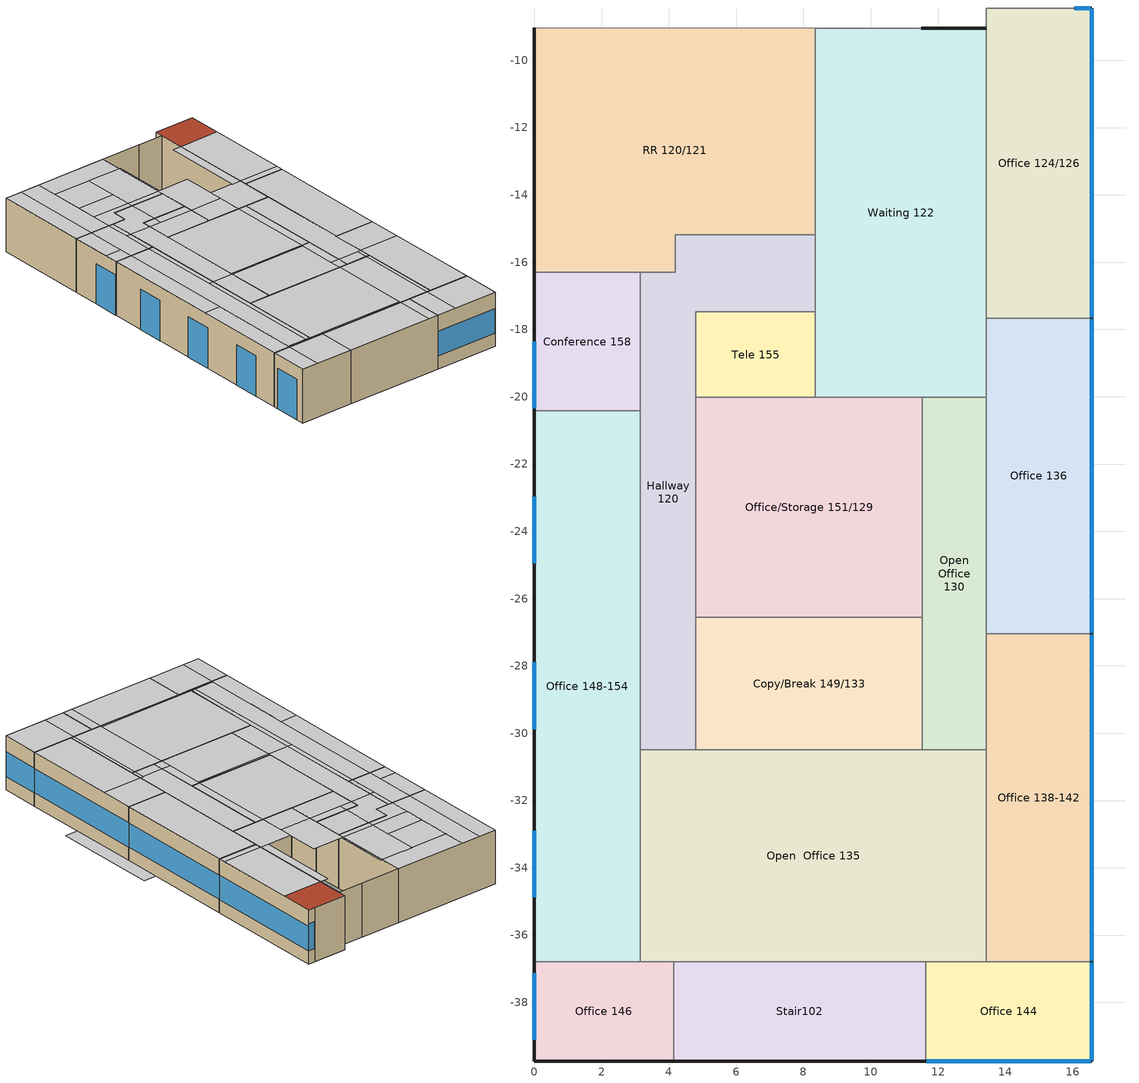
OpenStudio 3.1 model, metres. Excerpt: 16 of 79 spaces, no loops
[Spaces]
Office 146
 floor ground: 4.14,-36.8 4.14,-39.74 0,-39.74 0,-36.8 z3.35
 wall outside: 0,-36.8 0,-39.74 4.14,-39.74 z3.35:7.42
 wall to Stair102: 4.14,-39.74 4.14,-36.8 z3.35:7.42
 wall to Office 148-154: 3.15,-36.8 0,-36.8 z3.35:7.42
 wall to Open  Office 135: 4.14,-36.8 3.15,-36.8 z3.35:7.42
 window: 0,-37.13 0,-39.11 z3.35:6.4
 ceiling to Conference 246: 4.14,-39.74 4.14,-36.8 1.3,-36.8 1.3,-39.74 z7.42
 ceiling to Office 248-252: 1.3,-39.74 1.3,-36.8 0,-36.8 0,-39.74 z7.42
Stair102
 floor ground: 11.63,-36.8 11.63,-39.74 4.14,-39.74 4.14,-36.8 z3.35
 wall outside: 4.14,-39.74 11.63,-39.74 z3.35:7.42
 wall to Office 144: 11.63,-39.74 11.63,-36.8 z3.35:7.42
 wall to Open  Office 135: 11.63,-36.8 4.14,-36.8 z3.35:7.42
 ceiling to Hallway 215: 11.63,-39.74 11.63,-36.8 10.87,-36.8 10.87,-39.74 z7.42
 ceiling to Stair 202: 10.87,-39.74 10.87,-36.8 4.17,-36.8 4.17,-39.74 z7.42
Office 144
 floor ground: 16.56,-36.8 16.56,-39.74 11.63,-39.74 11.63,-36.8 z3.35
 wall outside: 11.63,-39.74 16.56,-39.74 16.56,-36.8 z3.35:7.42
 wall to Office 138-142: 16.56,-36.8 13.44,-36.8 z3.35:7.42
 wall to Open  Office 135: 13.44,-36.8 11.63,-36.8 z3.35:7.42
 window: 11.66,-39.74 16.54,-39.74 z4.35:6.2; 16.56,-39.72 16.56,-36.82 z4.35:6.21
 ceiling to Office 240-244: 16.56,-39.74 16.56,-36.8 13.18,-36.8 13.18,-39.74 z7.42
 ceiling to Hallway 215: 13.18,-39.74 13.18,-36.8 11.63,-36.8 11.63,-39.74 z7.42
Office 148-154
 floor ground: 3.15,-20.42 3.15,-36.8 0,-36.8 0,-20.42 z3.35
 wall outside: 0,-20.42 0,-36.8 z3.35:7.42
 wall to Open  Office 135: 3.15,-36.8 3.15,-30.5 z3.35:7.42
 wall to Conference 158: 3.15,-20.42 0,-20.42 z3.35:7.42
 wall to Hallway 120: 3.15,-30.5 3.15,-20.42 z3.35:7.42
 window: 0,-22.97 0,-24.96 / 0,-27.9 0,-29.88 / 0,-32.9 0,-34.88 z3.35:6.4
 ceiling to Open Office 200 West Side: 1.3,-29.58 1.3,-20.42 0,-20.42 0,-29.58 z7.42
 ceiling to Hallway 220: 2.82,-36.67 2.82,-20.42 1.3,-20.42 1.3,-36.67 z7.42
 ceiling to Open Office 231: 2.82,-26.69 3.15,-26.69 3.15,-20.42 2.82,-20.42 z7.42
 ceiling to Office 248-252: 1.3,-36.8 1.3,-29.58 0,-29.58 0,-36.8 z7.42
 ceiling to Conference 246: 3.15,-36.8 3.15,-36.67 1.3,-36.67 1.3,-36.8 z7.42
 ceiling to Office/Break Room/Copy 255/241/253: 2.82,-36.67 3.15,-36.67 3.15,-26.69 2.82,-26.69 z7.42
Open  Office 135
 floor ground: 13.44,-30.5 13.44,-36.8 3.15,-36.8 3.15,-30.5 z3.35
 wall to Copy/Break 149/133: 11.53,-30.5 4.8,-30.5 z3.35:7.42
 wall to Open Office 130: 13.44,-30.5 11.53,-30.5 z3.35:7.42
 wall to Office 138-142: 13.44,-36.8 13.44,-30.5 z3.35:7.42
 wall to Hallway 120: 4.8,-30.5 3.15,-30.5 z3.35:7.42
 ceiling to Office 240-244: 13.44,-36.8 13.44,-30.5 13.18,-30.5 13.18,-36.8 z7.42
 ceiling to Stair 202: 10.87,-36.8 10.87,-36.67 4.17,-36.67 4.17,-36.8 z7.42
 ceiling to Office/Break Room/Copy 255/241/253: 10.87,-36.67 10.87,-30.5 3.15,-30.5 3.15,-36.67 z7.42
 ceiling to Hallway 215: 13.18,-36.8 13.18,-30.5 10.87,-30.5 10.87,-36.8 z7.42
 ceiling to Conference 246: 4.17,-36.8 4.17,-36.67 3.15,-36.67 3.15,-36.8 z7.42
Office 138-142
 floor ground: 16.56,-27.04 16.56,-36.8 13.44,-36.8 13.44,-27.04 z3.35
 wall outside: 16.56,-36.8 16.56,-27.04 z3.35:7.42
 wall to Open Office 130: 13.44,-27.04 13.44,-30.5 z3.35:7.42
 wall to Office 136: 16.56,-27.04 13.44,-27.04 z3.35:7.42
 window: 16.56,-36.77 16.56,-27.07 z4.35:6.19
 ceiling to Office 240-244: 16.56,-36.8 16.56,-29.61 13.44,-29.61 13.44,-36.8 z7.42
 ceiling to Open Office 200 East Side: 16.56,-29.61 16.56,-27.04 13.44,-27.04 13.44,-29.61 z7.42
Hallway 120
 floor ground: 8.36,-15.19 8.36,-17.48 4.8,-17.48 4.8,-30.5 3.15,-30.5 3.15,-16.31 4.19,-16.31 4.19,-15.19 z3.35
 wall to Conference 158: 3.15,-16.31 3.15,-20.42 z3.35:7.42
 wall to RR 120/121: 8.36,-15.19 4.19,-15.19 4.19,-16.31 3.15,-16.31 z3.35:7.42
 wall to Waiting 122: 8.36,-17.48 8.36,-15.19 z3.35:7.42
 wall to Tele 155: 4.8,-20.02 4.8,-17.48 8.36,-17.48 z3.35:7.42
 wall to Office/Storage 151/129: 4.8,-26.56 4.8,-20.02 z3.35:7.42
 wall to Copy/Break 149/133: 4.8,-30.5 4.8,-26.56 z3.35:7.42
 ceiling to IT Stor 227/Custodial 225: 8.36,-17.48 8.36,-15.19 5.77,-15.19 5.77,-17.48 z7.42
 ceiling to Office/Break Room/Copy 255/241/253: 4.8,-30.5 4.8,-26.69 3.15,-26.69 3.15,-30.5 z7.42
 ceiling to Open Office 231: 4.8,-26.69 4.8,-18.15 3.15,-18.15 3.15,-26.69 z7.42
 ceiling to Tele 265: 4.8,-18.15 4.8,-17.48 5.77,-17.48 5.77,-15.19 4.19,-15.19 4.19,-16.31 3.15,-16.31 3.15,-18.15 z7.42
Copy/Break 149/133
 floor ground: 11.53,-26.56 11.53,-30.5 4.8,-30.5 4.8,-26.56 z3.35
 wall to Office/Storage 151/129: 11.53,-26.56 4.8,-26.56 z3.35:7.42
 wall to Open Office 130: 11.53,-30.5 11.53,-26.56 z3.35:7.42
 ceiling to Open Office 200 East Side: 11.53,-29.61 11.53,-26.56 10.87,-26.56 10.87,-29.61 z7.42
 ceiling to Open Office 231: 10.87,-26.69 10.87,-26.56 4.8,-26.56 4.8,-26.69 z7.42
 ceiling to Hallway 215: 11.53,-30.5 11.53,-29.61 10.87,-29.61 10.87,-30.5 z7.42
 ceiling to Office/Break Room/Copy 255/241/253: 10.87,-30.5 10.87,-26.69 4.8,-26.69 4.8,-30.5 z7.42
Open Office 130
 floor ground: 13.44,-20.02 13.44,-30.5 11.53,-30.5 11.53,-20.02 z3.35
 wall to Waiting 122: 13.44,-20.02 11.53,-20.02 z3.35:7.42
 wall to Office 136: 13.44,-27.04 13.44,-20.02 z3.35:7.42
 wall to Office/Storage 151/129: 11.53,-20.02 11.53,-26.56 z3.35:7.42
 ceiling to Office 240-244: 13.44,-30.5 13.44,-29.61 13.18,-29.61 13.18,-30.5 z7.42
 ceiling to Open Office 200 East Side: 13.44,-29.61 13.44,-20.02 11.53,-20.02 11.53,-29.61 z7.42
 ceiling to Hallway 215: 13.18,-30.5 13.18,-29.61 11.53,-29.61 11.53,-30.5 z7.42
Office 136
 floor ground: 16.56,-17.67 16.56,-27.04 13.44,-27.04 13.44,-17.67 z3.35
 wall outside: 16.56,-27.04 16.56,-17.67 z3.35:7.42
 wall to Waiting 122: 13.44,-17.67 13.44,-20.02 z3.35:7.42
 wall to Office 124/126: 16.56,-17.67 13.44,-17.67 z3.35:7.42
 window: 16.56,-27.02 16.56,-17.69 z4.35:6.19
 ceiling to Open Office 200 East Side: 16.56,-27.04 16.56,-17.67 13.44,-17.67 13.44,-27.04 z7.42
Office/Storage 151/129
 floor ground: 11.53,-20.02 11.53,-26.56 4.8,-26.56 4.8,-20.02 z3.35
 wall to Tele 155: 8.36,-20.02 4.8,-20.02 z3.35:7.42
 wall to Waiting 122: 11.53,-20.02 8.36,-20.02 z3.35:7.42
 ceiling to Open Office 231: 10.87,-26.56 10.87,-20.02 4.8,-20.02 4.8,-26.56 z7.42
 ceiling to Open Office 200 East Side: 11.53,-26.56 11.53,-20.02 10.87,-20.02 10.87,-26.56 z7.42
Conference 158
 floor ground: 3.15,-16.31 3.15,-20.42 0,-20.42 0,-16.31 z3.35
 wall outside: 0,-16.31 0,-20.42 z3.35:7.42
 wall to RR 120/121: 3.15,-16.31 0,-16.31 z3.35:7.42
 window: 0,-18.36 0,-20.35 z3.35:6.4
 ceiling to Tele 265: 2.82,-18.15 3.15,-18.15 3.15,-16.31 2.82,-16.31 z7.42
 ceiling to Hallway 220: 2.82,-20.42 2.82,-16.31 1.3,-16.31 1.3,-20.42 z7.42
 ceiling to Office 268/270 Conf 266: 1.3,-19.35 1.3,-16.31 0,-16.31 0,-19.35 z7.42
 ceiling to Open Office 231: 3.15,-20.42 3.15,-18.15 2.82,-18.15 2.82,-20.42 z7.42
 ceiling to Open Office 200 West Side: 1.3,-20.42 1.3,-19.35 0,-19.35 0,-20.42 z7.42
Tele 155
 floor ground: 8.36,-17.48 8.36,-20.02 4.8,-20.02 4.8,-17.48 z3.35
 wall to Waiting 122: 8.36,-20.02 8.36,-17.48 z3.35:7.42
 ceiling to Tele 265: 5.77,-18.15 5.77,-17.48 4.8,-17.48 4.8,-18.15 z7.42
 ceiling to IT Stor 227/Custodial 225: 8.36,-18.15 8.36,-17.48 5.77,-17.48 5.77,-18.15 z7.42
 ceiling to Open Office 231: 8.36,-20.02 8.36,-18.15 4.8,-18.15 4.8,-20.02 z7.42
Waiting 122
 floor ground: 13.44,-9.05 13.44,-20.02 8.36,-20.02 8.36,-9.05 z3.35
 wall outside: 13.44,-9.05 11.49,-9.05 z3.35:7.42
 wall to RR 120/121: 8.36,-9.05 8.36,-15.19 z3.35:7.42
 wall to Office 124/126: 13.44,-17.67 13.44,-9.05 z3.35:7.42
 wall to Hallway 122: 11.49,-9.05 8.36,-9.05 z3.35:7.42
 ceiling to RR 220: 8.46,-14.75 8.46,-10.71 8.36,-10.71 8.36,-14.75 z7.42
 ceiling to IT Stor 227/Custodial 225: 10.87,-18.15 10.87,-14.75 8.36,-14.75 8.36,-18.15 z7.42
 ceiling to Open Office 231: 10.87,-20.02 10.87,-18.15 8.36,-18.15 8.36,-20.02 z7.42
 ceiling to Office 224/226: 13.44,-17.16 13.44,-10.99 12.78,-10.99 12.78,-17.16 z7.42
 ceiling to Open Office 200 East Side: 13.44,-20.02 13.44,-17.16 10.87,-17.16 10.87,-20.02 z7.42
 ceiling to Open Office 223/Hall 200/205: 13.16,-24.24 17.58,-24.24 17.58,-32.35 15.67,-32.35 15.67,-29.94 13.26,-29.94 13.26,-25.9 13.16,-25.9 z3.35
Office 124/126
 floor ground: 16.56,-8.45 16.56,-17.67 13.44,-17.67 13.44,-8.45 z3.35
 wall outside: 16.56,-17.67 16.56,-8.45 16.04,-8.45 z3.35:7.42
 wall to Conference 116: 16.04,-8.45 13.44,-8.45 13.44,-9.05 z3.35:7.42
 window: 16.56,-17.64 16.56,-8.47 z4.35:6.19; 16.54,-8.45 16.07,-8.45 z4.35:6.38
 ceiling to Office 224/226: 16.56,-17.16 16.56,-10.99 13.44,-10.99 13.44,-17.16 z7.42
 ceiling to Open Office 200 East Side: 16.56,-17.67 16.56,-17.16 13.44,-17.16 13.44,-17.67 z7.42
 roof outside: 16.56,-10.99 16.56,-8.45 13.44,-8.45 13.44,-10.99 z7.42
RR 120/121
 floor ground: 0,-9.04 8.36,-9.05 8.36,-15.19 4.19,-15.19 4.19,-16.31 0,-16.31 z3.35
 wall outside: 0,-9.04 0,-16.31 z3.35:7.42
 wall to Hallway 122: 8.36,-9.05 0,-9.04 z3.35:7.42
 ceiling to IT Stor 227/Custodial 225: 8.36,-15.19 8.36,-14.75 5.77,-14.75 5.77,-15.19 z7.42
 ceiling to Mech 267: 5.77,-14.75 5.77,-13.22 2.82,-13.22 2.82,-14.75 z7.42
 ceiling to Office 268/270 Conf 266: 1.3,-16.31 1.3,-9.04 0,-9.04 0,-16.31 z7.42
 ceiling to Open Office 223/Hall 200/205: 8.36,-10.71 8.36,-9.05 2.82,-9.04 2.82,-10.71 z7.42
 ceiling to RR 220: 8.36,-14.75 8.36,-10.71 5.77,-10.71 5.77,-14.75 z7.42
 ceiling to Hallway 220: 2.82,-16.31 2.82,-9.04 1.3,-9.04 1.3,-16.31 z7.42
 ceiling to RR 221: 5.77,-13.22 5.77,-10.71 2.82,-10.71 2.82,-13.22 z7.42
 ceiling to Tele 265: 4.19,-16.31 4.19,-15.19 5.77,-15.19 5.77,-14.75 2.82,-14.75 2.82,-16.31 z7.42
[Building]
Welcome Center: North Axis {deg}=315; Space Type=189.1-2009 - Office - OpenOffice - CZ4-8; Default Construction Set=189.1-2009 - CZ5 - Office; Default Schedule Set=189.1-2009 - Office - WholeBuilding - Md Office - CZ4-8 Schedule Set 1; Standards Building Type=Office
[Site]
BROOMFIELD-JEFFCO: Latitude {deg}=39.91; Longitude {deg}=-105.12; Time Zone {hr}=-7; Elevation {m}=1728
[ClimateZones]
Climate Zone Institution Name 1=ASHRAE; Climate Zone Document Name 1=ANSI/ASHRAE Standard 169; Climate Zone Document Year 1=2006; Climate Zone Value 1=5B; Climate Zone Institution Name 2=CEC; Climate Zone Document Name 2=California Climate Zone Descriptions; Climate Zone Document Year 2=1995; Climate Zone Value 2=1
[SizingPeriod:DesignDay] Barometric Pressure {Pa}=81198; Sky Clearness=0; Rain Indicator=0; Snow Indicator=0; Day of Month=21; Daylight Saving Time Indicator=0; Humidity Indicating Type=Wetbulb; Dry-Bulb Temperature Range Modifier Type=DefaultMultipliers
Name | Maximum Dry-Bulb Temperature {C} | Daily Dry-Bulb Temperature Range {deltaC} | Humidity Indicating Conditions at Maximum Dry-Bulb | Wind Speed {m/s} | Wind Direction {deg} | Month | Day Type | Solar Model Indicator | ASHRAE Taub | ASHRAE Taud
Denver Centennial  Golden   N Ann Clg .4% Condns WB=>MDB | 27.3 | 15.2 | 18.4 | 4.9 | 0 | 7 | SummerDesignDay | ASHRAETau | 0.424 | 2.025
Denver Centennial  Golden   N Ann Clg .4% Condns DB=>MWB | 33 | 15.2 | 15.7 | 4.9 | 0 | 7 | SummerDesignDay | ASHRAETau | 0.424 | 2.025
Denver Centennial  Golden   N Ann Htg 99.6% Condns DB | -18.8 | 0 | -18.8 | 3 | 340 | 12 | WinterDesignDay | ASHRAEClearSky
[DefaultConstructionSet] Default Exterior Surface Constructions=Default Surface Constructions 13; Default Interior Surface Constructions=Default Surface Constructions 14; Default Ground Contact Surface Constructions=Default Surface Constructions 15; Default Exterior SubSurface Constructions=Default Sub Surface Constructions 9; Default Interior SubSurface Constructions=Default Sub Surface Constructions 10
Name | Interior Partition Construction
189.1-2009 - CZ5 - Office | Interior Partition
189.1-2009 - CZ5 - Office 1 | Interior Partition 1
[DefaultSurfaceConstructions]
Name | Floor Construction | Wall Construction | Roof Ceiling Construction
Default Surface Constructions 13 | ExtSlabCarpet 4in ClimateZone 1-8 1 | ASHRAE 189.1-2009 ExtWall Mass ClimateZone 7 | ASHRAE 189.1-2009 ExtRoof IEAD ClimateZone 2-5 1
Default Surface Constructions 14 | Interior Floor 1 | Interior Wall 1 | Interior Ceiling 1
Default Surface Constructions 15 | ExtSlabCarpet 4in ClimateZone 1-8 1 | ExtSlabCarpet 4in ClimateZone 1-8 1 | ExtSlabCarpet 4in ClimateZone 1-8 1
[Construction]
Interior Partition: G05 25mm wood
Interior Partition 1; Interior Door 1: G05 25mm wood 1
ExtSlabCarpet 4in ClimateZone 1-8 1: MAT-CC05 4 HW CONCRETE 1, CP02 CARPET PAD
ASHRAE 189.1-2009 ExtWall Mass ClimateZone 7: 1IN Stucco 1, 8IN Concrete HW 1, Wall Insulation [40] 1, 1/2IN Gypsum
ASHRAE 189.1-2009 ExtRoof IEAD ClimateZone 2-5 1: Roof Membrane 1, Roof Insulation [21] 1, Metal Decking 1
Interior Floor 1: F16 Acoustic tile 1, F05 Ceiling air space resistance 1, M11 100mm lightweight concrete 1
Interior Wall 1: G01a 19mm gypsum board 1, F04 Wall air space resistance, G01a 19mm gypsum board 1
Interior Ceiling 1: M11 100mm lightweight concrete 1, F05 Ceiling air space resistance 1, F16 Acoustic tile 1
ASHRAE 189.1-2009 ExtWindow ClimateZone 4-5 1: Theoretical Glass [207] 1
Exterior Door 1: F08 Metal surface 1, I01 25mm insulation board 1
Interior Window 1: Clear 3mm
[Material] Thermal Absorptance=0.9
Name | Roughness | Thickness {m} | Conductivity {W/m-K} | Density {kg/m3} | Specific Heat {J/kg-K} | Solar Absorptance | Visible Absorptance
1/2IN Gypsum | Smooth | 0.0127 | 0.16 | 784.9 | 830 | 0.4 | 0.4
G05 25mm wood; G05 25mm wood 1 | MediumSmooth | 0.0254 | 0.15 | 608 | 1630 | 0.5 | 0.5
MAT-CC05 4 HW CONCRETE 1 | Rough | 0.1016 | 1.311 | 2240 | 836.8 | 0.85 | 0.85
1IN Stucco 1 | Smooth | 0.0253 | 0.6918 | 1858 | 837 | 0.92 | 0.92
8IN Concrete HW 1 | MediumRough | 0.2033 | 1.7296 | 2243 | 837 | 0.65 | 0.65
Wall Insulation [40] 1 | MediumRough | 0.0794 | 0.0432 | 91 | 837 | 0.5 | 0.5
Roof Membrane 1 | VeryRough | 0.0095 | 0.16 | 1121.29 | 1460 | 0.7 | 0.7
Roof Insulation [21] 1 | MediumRough | 0.2105 | 0.049 | 265 | 836.8 | 0.7 | 0.7
Metal Decking 1 | MediumSmooth | 0.0015 | 45.006 | 7680 | 418.4 | 0.6 | 0.6
F16 Acoustic tile 1 | MediumSmooth | 0.0191 | 0.06 | 368 | 590 | 0.3 | 0.3
M11 100mm lightweight concrete 1 | MediumRough | 0.1016 | 0.53 | 1280 | 840 | 0.5 | 0.5
G01a 19mm gypsum board 1 | MediumSmooth | 0.019 | 0.16 | 800 | 1090 | 0.4 | 0.4
F08 Metal surface 1 | Smooth | 0.0008 | 45.28 | 7824 | 500 | 0.7 | 0.7
I01 25mm insulation board 1 | MediumRough | 0.0254 | 0.03 | 43 | 1210 | 0.6 | 0.6
[Material:NoMass]
CP02 CARPET PAD: Roughness=Smooth; Thermal Resistance {m2-K/W}=0.1; Thermal Absorptance=0.9; Solar Absorptance=0.8; Visible Absorptance=0.8
[Material:AirGap]
Name | Thermal Resistance {m2-K/W}
F04 Wall air space resistance | 0.15
F05 Ceiling air space resistance 1 | 0.18
[DefaultSubSurfaceConstructions]
Name | Fixed Window Construction | Operable Window Construction | Door Construction | Tubular Daylight Dome Construction | Tubular Daylight Diffuser Construction
Default Sub Surface Constructions 9 | ASHRAE 189.1-2009 ExtWindow ClimateZone 4-5 1 | ASHRAE 189.1-2009 ExtWindow ClimateZone 4-5 1 | Exterior Door 1 | Interior Window 1 | Interior Window 1
Default Sub Surface Constructions 10 | Interior Window 1 | Interior Window 1 | Interior Door 1
[WindowMaterial:Glazing] Optical Data Type=SpectralAverage; Thickness {m}=0.003; Back Side Solar Reflectance at Normal Incidence=0; Back Side Visible Reflectance at Normal Incidence=0; Infrared Transmittance at Normal Incidence=0; Dirt Correction Factor for Solar and Visible Transmittance=1; Solar Diffusing=No
Name | Solar Transmittance at Normal Incidence | Front Side Solar Reflectance at Normal Incidence | Visible Transmittance at Normal Incidence | Front Side Visible Reflectance at Normal Incidence | Front Side Infrared Hemispherical Emissivity | Back Side Infrared Hemispherical Emissivity | Conductivity {W/m-K}
Clear 3mm | 0.837 | 0.075 | 0.898 | 0.081 | 0.84 | 0.84 | 0.9
Theoretical Glass [207] 1 | 0.3311 | 0.6189 | 0.44 | 0.51 | 0.9 | 0.9 | 0.0133
[DefaultScheduleSet]
Name | Number of People Schedule | People Activity Level Schedule | Lighting Schedule | Electric Equipment Schedule | Infiltration Schedule
189.1-2009 - Office - BreakRoom - CZ4-8 Schedule Set; 189.1-2009 - Office - Conference - CZ4-8 Schedule Set; 189.1-2009 - Office - Lobby - CZ4-8 Schedule Set; 189.1-2009 - Office - Restroom - CZ4-8 Schedule Set | Office Misc Occ | Office Activity | Office Bldg Light | Office Bldg Equip | Office Infil Quarter On
189.1-2009 - Office - ClosedOffice - CZ4-8 Schedule Set; 189.1-2009 - Office - Corridor - CZ4-8 Schedule Set; 189.1-2009 - Office - OpenOffice - CZ4-8 Schedule Set | Office Work Occ | Office Activity | Office Bldg Light | Office Bldg Equip | Office Infil Quarter On
189.1-2009 - Office - Elec/MechRoom - CZ4-8 Schedule Set |  |  | Office Bldg Light | Office Bldg Equip | Office Infil Quarter On
189.1-2009 - Office - Stair - CZ4-8 Schedule Set |  |  | Office Bldg Light |  | Office Infil Quarter On
189.1-2009 - Office - WholeBuilding - Md Office - CZ4-8 Schedule Set 1 | Medium Office Bldg Occ | Medium Office Activity | Office Bldg Light | Medium Office Bldg Equip | Medium Office Infil Quarter On
189.1-2009 - Office - WholeBuilding - Lg Office - CZ4-8 Schedule Set 1 | Large Office Bldg Occ | Large Office Activity | Large Office Bldg Light | Large Office Bldg Equip | Large Office Infil Quarter On
[Lights:Definition] Design Level Calculation Method=Watts/Area
Name | Watts per Space Floor Area {W/m2}
189.1-2009 - Office - BreakRoom - CZ4-8 Lights Definition | 11.625
189.1-2009 - Office - ClosedOffice - CZ4-8 Lights Definition; 189.1-2009 - Office - OpenOffice - CZ4-8 Lights Definition | 10.6563
189.1-2009 - Office - Conference - CZ4-8 Lights Definition; 189.1-2009 - Office - Lobby - CZ4-8 Lights Definition | 12.5938
189.1-2009 - Office - Corridor - CZ4-8 Lights Definition | 4.84376
189.1-2009 - Office - Elec/MechRoom - CZ4-8 Lights Definition | 14.5313
189.1-2009 - Office - Restroom - CZ4-8 Lights Definition | 8.71877
189.1-2009 - Office - Stair - CZ4-8 Lights Definition | 5.81251
[DesignSpecification:OutdoorAir] Outdoor Air Method=Sum
Name | Outdoor Air Flow per Person {m3/s-person} | Outdoor Air Flow per Floor Area {m3/s-m2}
189.1-2009 - Office - BreakRoom - CZ4-8 Ventilation; 189.1-2009 - Office - Lobby - CZ4-8 Ventilation | 0.00707921
189.1-2009 - Office - ClosedOffice - CZ4-8 Ventilation; 189.1-2009 - Office - Conference - CZ4-8 Ventilation; 189.1-2009 - Office - Elec/MechRoom - CZ4-8 Ventilation; 189.1-2009 - Office - OpenOffice - CZ4-8 Ventilation | 0.00943895
189.1-2009 - Office - Corridor - CZ4-8 Ventilation; 189.1-2009 - Office - Stair - CZ4-8 Ventilation |  | 0.000254
189.1-2009 - Office - Restroom - CZ4-8 Ventilation |  | 0.0048768
[People:Definition] Number of People Calculation Method=People/Area; Fraction Radiant=0.3
Name | People per Space Floor Area {person/m2}
189.1-2009 - Office - BreakRoom - CZ4-8 People Definition; 189.1-2009 - Office - Conference - CZ4-8 People Definition | 0.538196
189.1-2009 - Office - ClosedOffice - CZ4-8 People Definition | 0.0511286
189.1-2009 - Office - Corridor - CZ4-8 People Definition | 0.0107639
189.1-2009 - Office - Lobby - CZ4-8 People Definition; 189.1-2009 - Office - Restroom - CZ4-8 People Definition | 0.107639
189.1-2009 - Office - OpenOffice - CZ4-8 People Definition | 0.0565105
[ElectricEquipment:Definition] Design Level Calculation Method=Watts/Area
Name | Watts per Space Floor Area {W/m2}
189.1-2009 - Office - BreakRoom - CZ4-8 Electric Equipment Definition | 48.007
189.1-2009 - Office - ClosedOffice - CZ4-8 Electric Equipment Definition | 6.8889
189.1-2009 - Office - Conference - CZ4-8 Electric Equipment Definition | 3.98265
189.1-2009 - Office - Corridor - CZ4-8 Electric Equipment Definition | 1.72223
189.1-2009 - Office - Elec/MechRoom - CZ4-8 Electric Equipment Definition | 2.90626
189.1-2009 - Office - Lobby - CZ4-8 Electric Equipment Definition; 189.1-2009 - Office - Restroom - CZ4-8 Electric Equipment Definition | 0.753474
189.1-2009 - Office - OpenOffice - CZ4-8 Electric Equipment Definition | 7.64238
[ThermostatSetpoint:DualSetpoint] Heating Setpoint Temperature Schedule=Large Office HtgSetp 1; Cooling Setpoint Temperature Schedule=Large Office ClgSetp 1
Thermostat Setpoint Dual Setpoint 4; Thermostat Setpoint Dual Setpoint 5; Thermostat Setpoint Dual Setpoint 12; Thermostat Setpoint Dual Setpoint 18; Thermostat Setpoint Dual Setpoint 22; Thermostat Setpoint Dual Setpoint 29; Thermostat Setpoint Dual Setpoint 33; Thermostat Setpoint Dual Setpoint 35; Thermostat Setpoint Dual Setpoint 42; Thermostat Setpoint Dual Setpoint 48; Thermostat Setpoint Dual Setpoint 55; Thermostat Setpoint Dual Setpoint 57; Thermostat Setpoint Dual Setpoint 62; Thermostat Setpoint Dual Setpoint 68; Thermostat Setpoint Dual Setpoint 70; Thermostat Setpoint Dual Setpoint 75
[SpaceType] Standards Building Type=Office
Name | Default Construction Set | Default Schedule Set | Design Specification Outdoor Air Object | Standards Space Type
189.1-2009 - Office - BreakRoom - CZ4-8 | 189.1-2009 - CZ5 - Office 1 | 189.1-2009 - Office - BreakRoom - CZ4-8 Schedule Set | 189.1-2009 - Office - BreakRoom - CZ4-8 Ventilation | BreakRoom
189.1-2009 - Office - Conference - CZ4-8 | 189.1-2009 - CZ5 - Office 1 | 189.1-2009 - Office - Conference - CZ4-8 Schedule Set | 189.1-2009 - Office - Conference - CZ4-8 Ventilation | Conference
189.1-2009 - Office - OpenOffice - CZ4-8 | 189.1-2009 - CZ5 - Office 1 | 189.1-2009 - Office - OpenOffice - CZ4-8 Schedule Set | 189.1-2009 - Office - OpenOffice - CZ4-8 Ventilation | OpenOffice
189.1-2009 - Office - Corridor - CZ4-8 1 | 189.1-2009 - CZ5 - Office 1 | 189.1-2009 - Office - Corridor - CZ4-8 Schedule Set | 189.1-2009 - Office - Corridor - CZ4-8 Ventilation | Corridor
189.1-2009 - Office - ClosedOffice - CZ4-8 1; 189.1-2009 - Office - ClosedOffice - CZ4-8 4 |  | 189.1-2009 - Office - ClosedOffice - CZ4-8 Schedule Set | 189.1-2009 - Office - ClosedOffice - CZ4-8 Ventilation | ClosedOffice
189.1-2009 - Office - Restroom - CZ4-8 2 |  | 189.1-2009 - Office - Restroom - CZ4-8 Schedule Set | 189.1-2009 - Office - Restroom - CZ4-8 Ventilation | Restroom
189.1-2009 - Office - Stair - CZ4-8 1 |  | 189.1-2009 - Office - Stair - CZ4-8 Schedule Set | 189.1-2009 - Office - Stair - CZ4-8 Ventilation | Stair
189.1-2009 - Office - Elec/MechRoom - CZ4-8 3 |  | 189.1-2009 - Office - Elec/MechRoom - CZ4-8 Schedule Set | 189.1-2009 - Office - Elec/MechRoom - CZ4-8 Ventilation | Elec/MechRoom
189.1-2009 - Office - Lobby - CZ4-8 4 |  | 189.1-2009 - Office - Lobby - CZ4-8 Schedule Set | 189.1-2009 - Office - Lobby - CZ4-8 Ventilation | Lobby
[Lights] Multiplier=1
Name | Lights Definition | Space or SpaceType
189.1-2009 - Office - BreakRoom - CZ4-8 Lights | 189.1-2009 - Office - BreakRoom - CZ4-8 Lights Definition | 189.1-2009 - Office - BreakRoom - CZ4-8
189.1-2009 - Office - Conference - CZ4-8 Lights | 189.1-2009 - Office - Conference - CZ4-8 Lights Definition | 189.1-2009 - Office - Conference - CZ4-8
189.1-2009 - Office - OpenOffice - CZ4-8 Lights | 189.1-2009 - Office - OpenOffice - CZ4-8 Lights Definition | 189.1-2009 - Office - OpenOffice - CZ4-8
189.1-2009 - Office - Corridor - CZ4-8 Lights 1 | 189.1-2009 - Office - Corridor - CZ4-8 Lights Definition | 189.1-2009 - Office - Corridor - CZ4-8 1
189.1-2009 - Office - ClosedOffice - CZ4-8 Lights 1 | 189.1-2009 - Office - ClosedOffice - CZ4-8 Lights Definition | 189.1-2009 - Office - ClosedOffice - CZ4-8 1
189.1-2009 - Office - ClosedOffice - CZ4-8 Lights 4 | 189.1-2009 - Office - ClosedOffice - CZ4-8 Lights Definition | 189.1-2009 - Office - ClosedOffice - CZ4-8 4
189.1-2009 - Office - Restroom - CZ4-8 Lights 2 | 189.1-2009 - Office - Restroom - CZ4-8 Lights Definition | 189.1-2009 - Office - Restroom - CZ4-8 2
189.1-2009 - Office - Stair - CZ4-8 Lights 1 | 189.1-2009 - Office - Stair - CZ4-8 Lights Definition | 189.1-2009 - Office - Stair - CZ4-8 1
189.1-2009 - Office - Elec/MechRoom - CZ4-8 Lights 3 | 189.1-2009 - Office - Elec/MechRoom - CZ4-8 Lights Definition | 189.1-2009 - Office - Elec/MechRoom - CZ4-8 3
189.1-2009 - Office - Lobby - CZ4-8 Lights 4 | 189.1-2009 - Office - Lobby - CZ4-8 Lights Definition | 189.1-2009 - Office - Lobby - CZ4-8 4
[People] Multiplier=1
Name | People Definition | Space or SpaceType
189.1-2009 - Office - BreakRoom - CZ4-8 People | 189.1-2009 - Office - BreakRoom - CZ4-8 People Definition | 189.1-2009 - Office - BreakRoom - CZ4-8
189.1-2009 - Office - Conference - CZ4-8 People | 189.1-2009 - Office - Conference - CZ4-8 People Definition | 189.1-2009 - Office - Conference - CZ4-8
189.1-2009 - Office - OpenOffice - CZ4-8 People | 189.1-2009 - Office - OpenOffice - CZ4-8 People Definition | 189.1-2009 - Office - OpenOffice - CZ4-8
189.1-2009 - Office - Corridor - CZ4-8 People 1 | 189.1-2009 - Office - Corridor - CZ4-8 People Definition | 189.1-2009 - Office - Corridor - CZ4-8 1
189.1-2009 - Office - ClosedOffice - CZ4-8 People 1 | 189.1-2009 - Office - ClosedOffice - CZ4-8 People Definition | 189.1-2009 - Office - ClosedOffice - CZ4-8 1
189.1-2009 - Office - ClosedOffice - CZ4-8 People 4 | 189.1-2009 - Office - ClosedOffice - CZ4-8 People Definition | 189.1-2009 - Office - ClosedOffice - CZ4-8 4
189.1-2009 - Office - Restroom - CZ4-8 People 2 | 189.1-2009 - Office - Restroom - CZ4-8 People Definition | 189.1-2009 - Office - Restroom - CZ4-8 2
189.1-2009 - Office - Lobby - CZ4-8 People 4 | 189.1-2009 - Office - Lobby - CZ4-8 People Definition | 189.1-2009 - Office - Lobby - CZ4-8 4
[SpaceInfiltration:DesignFlowRate] Design Flow Rate Calculation Method=Flow/ExteriorArea; Flow per Exterior Surface Area {m3/s-m2}=0.001524
Name | Space or SpaceType | Flow per Space Floor Area {m3/s-m2}
189.1-2009 - Office - BreakRoom - CZ4-8 Infiltration | 189.1-2009 - Office - BreakRoom - CZ4-8 | 0
189.1-2009 - Office - Conference - CZ4-8 Infiltration | 189.1-2009 - Office - Conference - CZ4-8
189.1-2009 - Office - OpenOffice - CZ4-8 Infiltration | 189.1-2009 - Office - OpenOffice - CZ4-8
189.1-2009 - Office - Corridor - CZ4-8 Infiltration 1 | 189.1-2009 - Office - Corridor - CZ4-8 1
189.1-2009 - Office - ClosedOffice - CZ4-8 Infiltration 1 | 189.1-2009 - Office - ClosedOffice - CZ4-8 1
189.1-2009 - Office - ClosedOffice - CZ4-8 Infiltration 4 | 189.1-2009 - Office - ClosedOffice - CZ4-8 4
189.1-2009 - Office - Restroom - CZ4-8 Infiltration 2 | 189.1-2009 - Office - Restroom - CZ4-8 2
189.1-2009 - Office - Stair - CZ4-8 Infiltration 1 | 189.1-2009 - Office - Stair - CZ4-8 1
189.1-2009 - Office - Elec/MechRoom - CZ4-8 Infiltration 3 | 189.1-2009 - Office - Elec/MechRoom - CZ4-8 3
189.1-2009 - Office - Lobby - CZ4-8 Infiltration 4 | 189.1-2009 - Office - Lobby - CZ4-8 4
[ElectricEquipment] Multiplier=1
Name | Electric Equipment Definition | Space or SpaceType
189.1-2009 - Office - BreakRoom - CZ4-8 Electric Equipment | 189.1-2009 - Office - BreakRoom - CZ4-8 Electric Equipment Definition | 189.1-2009 - Office - BreakRoom - CZ4-8
189.1-2009 - Office - Conference - CZ4-8 Electric Equipment | 189.1-2009 - Office - Conference - CZ4-8 Electric Equipment Definition | 189.1-2009 - Office - Conference - CZ4-8
189.1-2009 - Office - OpenOffice - CZ4-8 Electric Equipment | 189.1-2009 - Office - OpenOffice - CZ4-8 Electric Equipment Definition | 189.1-2009 - Office - OpenOffice - CZ4-8
189.1-2009 - Office - Corridor - CZ4-8 Electric Equipment 1 | 189.1-2009 - Office - Corridor - CZ4-8 Electric Equipment Definition | 189.1-2009 - Office - Corridor - CZ4-8 1
189.1-2009 - Office - ClosedOffice - CZ4-8 Electric Equipment 1 | 189.1-2009 - Office - ClosedOffice - CZ4-8 Electric Equipment Definition | 189.1-2009 - Office - ClosedOffice - CZ4-8 1
189.1-2009 - Office - ClosedOffice - CZ4-8 Electric Equipment 4 | 189.1-2009 - Office - ClosedOffice - CZ4-8 Electric Equipment Definition | 189.1-2009 - Office - ClosedOffice - CZ4-8 4
189.1-2009 - Office - Restroom - CZ4-8 Electric Equipment 2 | 189.1-2009 - Office - Restroom - CZ4-8 Electric Equipment Definition | 189.1-2009 - Office - Restroom - CZ4-8 2
189.1-2009 - Office - Elec/MechRoom - CZ4-8 Electric Equipment 3 | 189.1-2009 - Office - Elec/MechRoom - CZ4-8 Electric Equipment Definition | 189.1-2009 - Office - Elec/MechRoom - CZ4-8 3
189.1-2009 - Office - Lobby - CZ4-8 Electric Equipment 4 | 189.1-2009 - Office - Lobby - CZ4-8 Electric Equipment Definition | 189.1-2009 - Office - Lobby - CZ4-8 4
[BuildingStory] Nominal Z Coordinate {m}=0
Name | Nominal Floor to Floor Height {m}
Building Story 2 | 5.588
Building Story 3; Building Story 5 | 4.064
[Space] Default Construction Set=189.1-2009 - CZ5 - Office; Default Schedule Set=189.1-2009 - Office - WholeBuilding - Lg Office - CZ4-8 Schedule Set 1; Building Story=Building Story 5
Name | Space Type | Thermal Zone
Office 146 | 189.1-2009 - Office - ClosedOffice - CZ4-8 1 | Thermal Zone: Office 146
Stair102 | 189.1-2009 - Office - Stair - CZ4-8 1 | Thermal Zone: Stair102
Office 144 | 189.1-2009 - Office - ClosedOffice - CZ4-8 1 | Thermal Zone: Office 144
Office 148-154 | 189.1-2009 - Office - ClosedOffice - CZ4-8 1 | Thermal Zone: Office 148-154
Open  Office 135 |  | Thermal Zone: Open  Office 135
Office 138-142 | 189.1-2009 - Office - ClosedOffice - CZ4-8 1 | Thermal Zone: Office 138-142
Hallway 120 | 189.1-2009 - Office - Corridor - CZ4-8 1 | Thermal Zone: Hallway 120
Copy/Break 149/133 | 189.1-2009 - Office - BreakRoom - CZ4-8 | Thermal Zone: Copy/Break 149/133
Open Office 130 |  | Thermal Zone: Open Office 130
Office 136 | 189.1-2009 - Office - ClosedOffice - CZ4-8 1 | Thermal Zone: Office 136
Office/Storage 151/129 | 189.1-2009 - Office - ClosedOffice - CZ4-8 4 | Thermal Zone: Office/Storage 151/129
Conference 158 | 189.1-2009 - Office - Conference - CZ4-8 | Thermal Zone: Conference 158
Tele 155 | 189.1-2009 - Office - Elec/MechRoom - CZ4-8 3 | Thermal Zone: Tele 155
Waiting 122 | 189.1-2009 - Office - Lobby - CZ4-8 4 | Thermal Zone: Waiting 122
Office 124/126 | 189.1-2009 - Office - ClosedOffice - CZ4-8 1 | Thermal Zone: Office 124/126
RR 120/121 | 189.1-2009 - Office - Restroom - CZ4-8 2 | Thermal Zone: RR 120/121
[ThermalZone] Use Ideal Air Loads=No
Name | Thermostat
Thermal Zone: Tele 155 | Thermostat Setpoint Dual Setpoint 4
Thermal Zone: Office/Storage 151/129 | Thermostat Setpoint Dual Setpoint 5
Thermal Zone: Copy/Break 149/133 | Thermostat Setpoint Dual Setpoint 12
Thermal Zone: Office 148-154 | Thermostat Setpoint Dual Setpoint 18
Thermal Zone: Open Office 130 | Thermostat Setpoint Dual Setpoint 22
Thermal Zone: Office 136 | Thermostat Setpoint Dual Setpoint 29
Thermal Zone: Office 124/126 | Thermostat Setpoint Dual Setpoint 33
Thermal Zone: Office 138-142 | Thermostat Setpoint Dual Setpoint 35
Thermal Zone: RR 120/121 | Thermostat Setpoint Dual Setpoint 42
Thermal Zone: Office 146 | Thermostat Setpoint Dual Setpoint 48
Thermal Zone: Stair102 | Thermostat Setpoint Dual Setpoint 55
Thermal Zone: Conference 158 | Thermostat Setpoint Dual Setpoint 57
Thermal Zone: Hallway 120 | Thermostat Setpoint Dual Setpoint 62
Thermal Zone: Waiting 122 | Thermostat Setpoint Dual Setpoint 68
Thermal Zone: Office 144 | Thermostat Setpoint Dual Setpoint 70
Thermal Zone: Open  Office 135 | Thermostat Setpoint Dual Setpoint 75
[Exterior:Lights:Definition]
Exterior Lights Definition 1: Design Level {W}=5000
[Exterior:Lights]
Exterior Lights 1: Exterior Lights Definition=Exterior Lights Definition 1; Schedule=Night Sched
[Schedule:Ruleset]
Name | Default Day Schedule | Summer Design Day Schedule | Winter Design Day Schedule
Office Bldg Light | Office Bldg Light Default Schedule | Office Bldg Light Summer Design Day | Office Bldg Light Winter Design Day
Office Misc Occ | Office Bldg Occ Default Schedule 1 | Office Bldg Occ Summer Design Day 1 | Office Bldg Occ Winter Design Day 1
Office Activity | Office Activity Default Schedule | Office Activity Summer Design Day | Office Activity Winter Design Day
Office Infil Quarter On | Office Infil Quarter On Default Schedule | Office Infil Quarter On Summer Design Day | Office Infil Quarter On Winter Design Day
Office Bldg Equip | Office Bldg Equip Default Schedule | Office Bldg Equip Summer Design Day | Office Bldg Equip Winter Design Day
Office Work Occ | Office Bldg Occ Default Schedule | Office Bldg Occ Summer Design Day | Office Bldg Occ Winter Design Day
Large Office Bldg Light | Large Office Bldg Light Default Schedule | Large Office Bldg Light Summer Design Day | Large Office Bldg Light Winter Design Day
Large Office Bldg Occ | Large Office Bldg Occ Default Schedule | Large Office Bldg Occ Summer Design Day | Large Office Bldg Occ Winter Design Day
Large Office Activity | Large Office Activity Default Schedule | Large Office Activity Summer Design Day | Large Office Activity Winter Design Day
Large Office Infil Quarter On | Large Office Infil Quarter On Default Schedule | Large Office Infil Quarter On Summer Design Day | Large Office Infil Quarter On Winter Design Day
Large Office Bldg Equip | Large Office Bldg Equip Default Schedule | Large Office Bldg Equip Summer Design Day | Large Office Bldg Equip Winter Design Day
Medium Office Bldg Occ | Medium Office Bldg Occ Default Schedule | Medium Office Bldg Occ Summer Design Day | Medium Office Bldg Occ Winter Design Day
Medium Office Activity | Medium Office Activity Default Schedule | Medium Office Activity Summer Design Day | Medium Office Activity Winter Design Day
Medium Office Infil Quarter On | Medium Office Infil Quarter On Default Schedule | Medium Office Infil Quarter On Summer Design Day | Medium Office Infil Quarter On Winter Design Day
Medium Office Bldg Equip | Medium Office Bldg Equip Default Schedule | Medium Office Bldg Equip Summer Design Day | Medium Office Bldg Equip Winter Design Day
Large Office HtgSetp 1 | Large Office HtgSetp Default Schedule 1 | Large Office HtgSetp Summer Design Day 1 | Large Office HtgSetp Winter Design Day 1
Large Office ClgSetp 1 | Large Office ClgSetp Default Schedule 1 | Large Office ClgSetp Summer Design Day 1 | Large Office ClgSetp Winter Design Day 1
Night Sched | Schedule Day 5 | Schedule Day 8 | Schedule Day 7
[Schedule:Day]
Office Bldg Light Default Schedule; Large Office Bldg Light Default Schedule: 5, 0, 0.05, 7, 0, 0.1, 8, 0, 0.3, 18, 0, 0.65, 20, 0, 0.5, 22, 0, 0.3, 23, 0, 0.1, 24, 0, 0.05
Office Bldg Light Summer Design Day; Office Infil Quarter On Rule 1 Day Schedule; Office Bldg Equip Summer Design Day; Large Office Bldg Light Summer Design Day; Large Office Infil Quarter On Rule 1 Day Schedule; Large Office Bldg Equip Summer Design Day; Medium Office Infil Quarter On Rule 1 Day Schedule; Medium Office Bldg Equip Summer Design Day: 24, 0, 1
Office Bldg Light Winter Design Day; Office Bldg Occ Winter Design Day 1; Office Bldg Occ Rule 1 Day Schedule 1; Office Bldg Equip Winter Design Day; Office Bldg Occ Winter Design Day; Office Bldg Occ Rule 1 Day Schedule; Large Office Bldg Light Winter Design Day; Large Office Bldg Occ Winter Design Day; Large Office Bldg Occ Rule 1 Day Schedule; Large Office Bldg Equip Winter Design Day; Medium Office Bldg Occ Winter Design Day; Medium Office Bldg Occ Rule 1 Day Schedule; Medium Office Bldg Equip Winter Design Day: 24, 0, 0
Office Bldg Light Rule 1 Day Schedule; Large Office Bldg Light Rule 1 Day Schedule: 24, 0, 0.05
Office Bldg Light Rule 2 Day Schedule; Large Office Bldg Light Rule 2 Day Schedule: 6, 0, 0.05, 8, 0, 0.1, 14, 0, 0.5, 17, 0, 0.15, 24, 0, 0.05
Office Bldg Occ Default Schedule 1: 6, 0, 0, 7, 0, 0.1, 8, 0, 0.2, 20, 0, 0.4, 22, 0, 0.1, 24, 0, 0.05
Office Bldg Occ Summer Design Day 1; Office Bldg Occ Summer Design Day; Large Office Bldg Occ Summer Design Day; Medium Office Bldg Occ Summer Design Day: 6, 0, 0, 22, 0, 1, 24, 0, 0.05
Office Bldg Occ Rule 2 Day Schedule 1: 6, 0, 0, 8, 0, 0.1, 14, 0, 0.25, 17, 0, 0.1, 24, 0, 0
Office Activity Default Schedule; Office Activity Summer Design Day; Office Activity Winter Design Day: 24, 0, 132
Office Infil Quarter On Default Schedule; Medium Office Infil Quarter On Default Schedule: 6, 0, 0, 17, 0, 0.15, 24, 0, 0
Office Infil Quarter On Summer Design Day; Office Infil Quarter On Winter Design Day: 6, 0, 1, 17, 0, 0.25, 24, 0, 1
Office Infil Quarter On Rule 2 Day Schedule; Large Office Infil Quarter On Rule 2 Day Schedule; Medium Office Infil Quarter On Rule 2 Day Schedule: 6, 0, 1, 18, 0, 0.5, 24, 0, 1
Office Bldg Equip Default Schedule; Medium Office Bldg Equip Default Schedule: 8, 0, 0.4, 12, 0, 0.9, 13, 0, 0.8, 17, 0, 0.9, 18, 0, 0.8, 20, 0, 0.6, 22, 0, 0.5, 24, 0, 0.4
Office Bldg Equip Rule 1 Day Schedule; Large Office Bldg Equip Rule 1 Day Schedule; Medium Office Bldg Equip Rule 1 Day Schedule: 24, 0, 0.3
Office Bldg Equip Rule 2 Day Schedule; Large Office Bldg Equip Rule 2 Day Schedule; Medium Office Bldg Equip Rule 2 Day Schedule: 6, 0, 0.3, 8, 0, 0.4, 14, 0, 0.5, 17, 0, 0.35, 24, 0, 0.3
Office Bldg Occ Default Schedule: 6, 0, 0, 7, 0, 0.1, 8, 0, 0.2, 12, 0, 0.85, 13, 0, 0.5, 17, 0, 0.85, 18, 0, 0.7, 20, 0, 0.4, 22, 0, 0.1, 24, 0, 0.05
Office Bldg Occ Rule 2 Day Schedule: 6, 0, 0, 8, 0, 0.1, 14, 0, 0.4, 17, 0, 0.1, 24, 0, 0
Large Office Bldg Occ Default Schedule; Medium Office Bldg Occ Default Schedule: 6, 0, 0, 7, 0, 0.1, 8, 0, 0.2, 12, 0, 0.95, 13, 0, 0.5, 17, 0, 0.95, 18, 0, 0.7, 20, 0, 0.4, 22, 0, 0.1, 24, 0, 0.05
Large Office Bldg Occ Rule 2 Day Schedule; Medium Office Bldg Occ Rule 2 Day Schedule: 6, 0, 0, 8, 0, 0.1, 14, 0, 0.5, 17, 0, 0.1, 24, 0, 0
Large Office Activity Default Schedule; Large Office Activity Summer Design Day; Large Office Activity Winter Design Day; Medium Office Activity Default Schedule; Medium Office Activity Summer Design Day; Medium Office Activity Winter Design Day: 24, 0, 120
Large Office Infil Quarter On Default Schedule: 6, 0, 0, 18, 0, 0.15, 24, 0, 0
Large Office Infil Quarter On Summer Design Day; Medium Office Infil Quarter On Summer Design Day: 6, 0, 1, 22, 0, 0.25, 24, 0, 1
Large Office Infil Quarter On Winter Design Day; Medium Office Infil Quarter On Winter Design Day: 6, 0, 1, 18, 0, 0.25, 24, 0, 1
Large Office Bldg Equip Default Schedule: 8, 0, 0.5, 17, 0, 0.9, 18, 0, 0.830101, 20, 0, 0.734634, 24, 0, 0.5
Large Office HtgSetp Default Schedule 1: 5, 30, 15.6, 18, 15, 21.1111, 24, 0, 15.6
Large Office HtgSetp Summer Design Day 1: 24, 0, 15.6
Large Office HtgSetp Winter Design Day 1: 24, 0, 21
Large Office HtgSetp Rule 1 Day Schedule 1; Large Office HtgSetp Rule 1 Day Schedule 7: 24, 0, 16.2778
Large Office HtgSetp Rule 2 Day Schedule 1: 5, 45, 15.6, 16, 0, 20, 24, 0, 15.6
Large Office ClgSetp Default Schedule 1: 5, 30, 26.7, 17, 0, 21.1111, 24, 0, 26.7
Large Office ClgSetp Summer Design Day 1: 24, 0, 23.3333
Large Office ClgSetp Winter Design Day 1: 6, 0, 26.7, 19, 0, 23.3333, 24, 0, 26.7
Large Office ClgSetp Rule 1 Day Schedule 1; Large Office ClgSetp Rule 1 Day Schedule 7: 24, 0, 26.7
Large Office ClgSetp Rule 2 Day Schedule 1: 5, 30, 26.7, 16, 0, 23.8889, 24, 0, 26.7
Schedule Day 5; Schedule Day 7: 6, 0, 1, 18, 0, 0, 24, 0, 1
Schedule Day 8: 5, 0, 0.998382, 18, 0, 0, 24, 0, 0.998382
Large Office Bldg Light Default Schedule 2; Office Bldg Light Default Schedule 2: 5, 0, 0.05, 23, 0, 0.5, 24, 0, 0.05
Large Office Infil Quarter On Default Schedule 2: 6, 0, 1, 19, 0, 1, 24, 0, 1
Medium Office Infil Quarter On Default Schedule 2; Office Infil Quarter On Default Schedule 2: 6, 0, 1, 17, 0, 1, 24, 0, 1
Large Office ClgSetp Rule 1 Day Schedule 9: 5, 0, 26.7, 17, 0, 23.3333, 24, 0, 26.7
Large Office HtgSetp Rule 1 Day Schedule 9: 5, 0, 15.5556, 18, 0, 22.7778, 24, 0, 15.5556
Large Office ClgSetp Rule 1 Day Schedule 13: 5, 0, 26.6667, 17, 0, 22.7778, 24, 0, 26.6667
Large Office HtgSetp Rule 1 Day Schedule 13: 5, 0, 15.5556, 18, 0, 23.3333, 24, 0, 15.5556
Large Office Bldg Light Rule 2 Day Schedule 2; Office Bldg Light Rule 2 Day Schedule 4: 6, 0, 0.05, 8, 0, 0.1, 14, 0, 0.2, 17, 0, 0.15, 24, 0, 0.05
Large Office Bldg Light Rule 2 Day Schedule 4; Office Bldg Light Rule 2 Day Schedule 6: 6, 0, 0.05, 8, 0, 0.1, 14, 0, 0.25, 17, 0, 0.15, 24, 0, 0.05
Large Office Bldg Light Rule 2 Day Schedule 6; Office Bldg Light Rule 2 Day Schedule 2: 6, 0, 0.05, 8, 0, 0.1, 14, 0, 0.75, 17, 0, 0.15, 24, 0, 0.05
Office Bldg Light Default Schedule 4; Large Office Bldg Light Default Schedule 4: 5, 0, 0.05, 7, 0, 0.1, 8, 0, 0.3, 18, 0, 0.9, 20, 0, 0.5, 22, 0, 0.3, 23, 0, 0.1, 24, 0, 0.05
[Schedule:Rule] Date Specification Type=DateRange
Name | Schedule Ruleset | Rule Order | Day Schedule | Apply Sunday | Apply Monday | Apply Tuesday | Apply Wednesday | Apply Thursday | Apply Friday | Apply Saturday | Start Month | Start Day | End Month | End Day
Office Bldg Light Rule 1 | Office Bldg Light | 5 | Office Bldg Light Rule 1 Day Schedule | Yes | No | No | No | No | No | No | 1 | 1 | 12 | 31
Office Bldg Light Rule 2 | Office Bldg Light | 6 | Office Bldg Light Rule 2 Day Schedule | No | No | No | No | No | No | Yes | 1 | 1 | 12 | 31
Office Misc Occ Rule 1 | Office Misc Occ | 0 | Office Bldg Occ Rule 1 Day Schedule 1 | Yes | No | No | No | No | No | No | 1 | 1 | 12 | 31
Office Misc Occ Rule 2 | Office Misc Occ | 1 | Office Bldg Occ Rule 2 Day Schedule 1 | No | No | No | No | No | No | Yes | 1 | 1 | 12 | 31
Office Infil Quarter On Rule 1 | Office Infil Quarter On | 1 | Office Infil Quarter On Rule 1 Day Schedule | No | No | No | No | No | No | No | 1 | 1 | 12 | 31
Office Infil Quarter On Rule 2 | Office Infil Quarter On | 2 | Office Infil Quarter On Rule 2 Day Schedule | No | No | No | No | No | No | Yes | 1 | 1 | 12 | 31
Office Bldg Equip Rule 1 | Office Bldg Equip | 0 | Office Bldg Equip Rule 1 Day Schedule | Yes | No | No | No | No | No | No | 1 | 1 | 12 | 31
Office Bldg Equip Rule 2 | Office Bldg Equip | 1 | Office Bldg Equip Rule 2 Day Schedule | No | No | No | No | No | No | Yes | 1 | 1 | 12 | 31
Office Work Occ Rule 1 | Office Work Occ | 0 | Office Bldg Occ Rule 1 Day Schedule | Yes | No | No | No | No | No | No | 1 | 1 | 12 | 31
Office Work Occ Rule 2 | Office Work Occ | 1 | Office Bldg Occ Rule 2 Day Schedule | No | No | No | No | No | No | Yes | 1 | 1 | 12 | 31
Large Office Bldg Light Rule 1 | Large Office Bldg Light | 5 | Large Office Bldg Light Rule 1 Day Schedule | Yes | No | No | No | No | No | No | 1 | 1 | 12 | 31
Large Office Bldg Light Rule 2 | Large Office Bldg Light | 6 | Large Office Bldg Light Rule 2 Day Schedule | No | No | No | No | No | No | Yes | 1 | 1 | 12 | 31
Large Office Bldg Occ Rule 1 | Large Office Bldg Occ | 0 | Large Office Bldg Occ Rule 1 Day Schedule | Yes | No | No | No | No | No | No | 1 | 1 | 12 | 31
Large Office Bldg Occ Rule 2 | Large Office Bldg Occ | 1 | Large Office Bldg Occ Rule 2 Day Schedule | No | No | No | No | No | No | Yes | 1 | 1 | 12 | 31
Large Office Infil Quarter On Rule 1 | Large Office Infil Quarter On | 1 | Large Office Infil Quarter On Rule 1 Day Schedule | No | No | No | No | No | No | No | 1 | 1 | 12 | 31
Large Office Infil Quarter On Rule 2 | Large Office Infil Quarter On | 2 | Large Office Infil Quarter On Rule 2 Day Schedule | No | No | No | No | No | No | Yes | 1 | 1 | 12 | 31
Large Office Bldg Equip Rule 1 | Large Office Bldg Equip | 0 | Large Office Bldg Equip Rule 1 Day Schedule | Yes | No | No | No | No | No | No | 1 | 1 | 12 | 31
Large Office Bldg Equip Rule 2 | Large Office Bldg Equip | 1 | Large Office Bldg Equip Rule 2 Day Schedule | No | No | No | No | No | No | Yes | 1 | 1 | 12 | 31
Medium Office Bldg Occ Rule 1 | Medium Office Bldg Occ | 0 | Medium Office Bldg Occ Rule 1 Day Schedule | Yes | No | No | No | No | No | No | 1 | 1 | 12 | 31
Medium Office Bldg Occ Rule 2 | Medium Office Bldg Occ | 1 | Medium Office Bldg Occ Rule 2 Day Schedule | No | No | No | No | No | No | Yes | 1 | 1 | 12 | 31
Medium Office Infil Quarter On Rule 1 | Medium Office Infil Quarter On | 1 | Medium Office Infil Quarter On Rule 1 Day Schedule | No | No | No | No | No | No | No | 1 | 1 | 12 | 31
Medium Office Infil Quarter On Rule 2 | Medium Office Infil Quarter On | 2 | Medium Office Infil Quarter On Rule 2 Day Schedule | No | No | No | No | No | No | Yes | 1 | 1 | 12 | 31
Medium Office Bldg Equip Rule 1 | Medium Office Bldg Equip | 0 | Medium Office Bldg Equip Rule 1 Day Schedule | Yes | No | No | No | No | No | No | 1 | 1 | 12 | 31
Medium Office Bldg Equip Rule 2 | Medium Office Bldg Equip | 1 | Medium Office Bldg Equip Rule 2 Day Schedule | No | No | No | No | No | No | Yes | 1 | 1 | 12 | 31
Large Office HtgSetp Rule 3 | Large Office HtgSetp 1 | 3 | Large Office HtgSetp Rule 1 Day Schedule 1 | Yes | No | No | No | No | No | No | 1 | 1 | 12 | 31
Large Office HtgSetp Rule 4 | Large Office HtgSetp 1 | 4 | Large Office HtgSetp Rule 2 Day Schedule 1 | No | No | No | No | No | No | Yes | 1 | 1 | 12 | 31
Large Office ClgSetp Rule 3 | Large Office ClgSetp 1 | 3 | Large Office ClgSetp Rule 1 Day Schedule 1 | Yes | No | No | No | No | No | No | 1 | 1 | 12 | 31
Large Office ClgSetp Rule 4 | Large Office ClgSetp 1 | 4 | Large Office ClgSetp Rule 2 Day Schedule 1 | No | No | No | No | No | No | Yes | 1 | 1 | 12 | 31
Schedule Rule 2 | Large Office Bldg Light | 4 | Large Office Bldg Light Default Schedule 2 |  | Yes | Yes | Yes | Yes | Yes |  | 12 | 1 | 4 | 30
Schedule Rule 3 | Office Bldg Light | 4 | Office Bldg Light Default Schedule 2 |  | Yes | Yes | Yes | Yes | Yes |  | 12 | 1 | 4 | 30
Schedule Rule 5 | Large Office Infil Quarter On | 0 | Large Office Infil Quarter On Default Schedule 2 | Yes | Yes | Yes | Yes | Yes | Yes |  | 10 | 1 | 5 | 31
Schedule Rule 6 | Medium Office Infil Quarter On | 0 | Medium Office Infil Quarter On Default Schedule 2 | Yes | Yes | Yes | Yes | Yes | Yes |  | 10 | 1 | 5 | 31
Schedule Rule 7 | Office Infil Quarter On | 0 | Office Infil Quarter On Default Schedule 2 | Yes | Yes | Yes | Yes | Yes | Yes |  | 10 | 1 | 5 | 31
Schedule Rule 16 | Large Office ClgSetp 1 | 2 | Large Office ClgSetp Rule 1 Day Schedule 7 | No | No | No | No | No | No | No | 3 | 24 | 3 | 31
Schedule Rule 17 | Large Office ClgSetp 1 | 1 | Large Office ClgSetp Rule 1 Day Schedule 9 | No | Yes | Yes | Yes | Yes | Yes | No | 5 | 1 | 10 | 31
Schedule Rule 20 | Large Office HtgSetp 1 | 2 | Large Office HtgSetp Rule 1 Day Schedule 7 | No | No | No | No | No | No | No | 3 | 24 | 3 | 31
Schedule Rule 21 | Large Office HtgSetp 1 | 1 | Large Office HtgSetp Rule 1 Day Schedule 9 | No | Yes | Yes | Yes | Yes | Yes | No | 3 | 1 | 4 | 30
Schedule Rule 31 | Large Office ClgSetp 1 | 0 | Large Office ClgSetp Rule 1 Day Schedule 13 | No | Yes | Yes | Yes | Yes | Yes | No | 3 | 1 | 4 | 30
Schedule Rule 33 | Large Office HtgSetp 1 | 0 | Large Office HtgSetp Rule 1 Day Schedule 13 | No | Yes | Yes | Yes | Yes | Yes | No | 5 | 1 | 9 | 30
Schedule Rule 49 | Large Office Bldg Light | 3 | Large Office Bldg Light Rule 2 Day Schedule 2 |  | No | No | No | No | No |  | 4 | 1 | 4 | 30
Schedule Rule 50 | Large Office Bldg Light | 2 | Large Office Bldg Light Rule 2 Day Schedule 4 |  | Yes | Yes | Yes | Yes | Yes |  | 1 | 1 | 1 | 31
Schedule Rule 51 | Large Office Bldg Light | 1 | Large Office Bldg Light Rule 2 Day Schedule 6 |  | No | No | No | No | No |  | 11 | 1 | 11 | 30
Schedule Rule 52 | Office Bldg Light | 3 | Office Bldg Light Rule 2 Day Schedule 2 |  | No | No | No | No | No |  | 11 | 1 | 11 | 30
Schedule Rule 53 | Office Bldg Light | 2 | Office Bldg Light Rule 2 Day Schedule 4 |  | No | No | No | No | No |  | 4 | 1 | 4 | 30
Schedule Rule 54 | Office Bldg Light | 1 | Office Bldg Light Rule 2 Day Schedule 6 |  | Yes | Yes | Yes | Yes | Yes |  | 1 | 1 | 1 | 31
Schedule Rule 55 | Office Bldg Light | 0 | Office Bldg Light Default Schedule 4 |  | Yes | Yes | Yes | Yes | Yes |  | 11 | 1 | 11 | 30
Schedule Rule 56 | Large Office Bldg Light | 0 | Large Office Bldg Light Default Schedule 4 |  | Yes | Yes | Yes | Yes | Yes |  | 11 | 1 | 11 | 30
